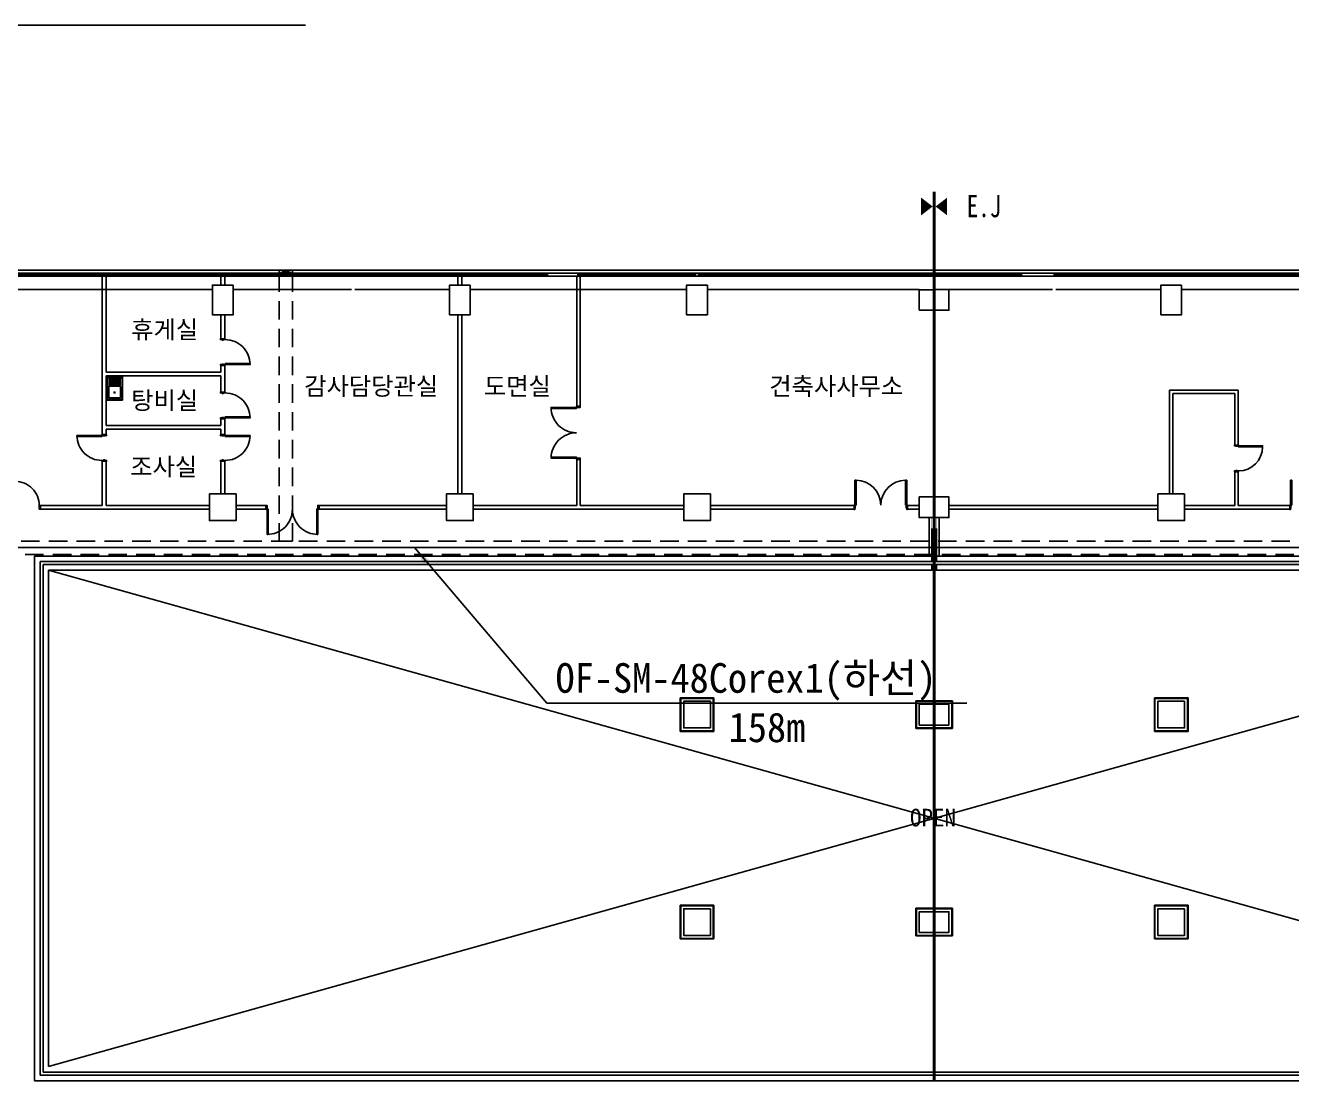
# Model space of a CAD drawing. Header units: millimetres. Extents: x -90599 to 108401, y -635096 to -480023.
# Drawn here: x 26234 to 68959, y -574206 to -538583 of the extents above; entities that cross this region are included whole.
import ezdxf
from ezdxf.enums import TextEntityAlignment as Align

# ---------------------------------------------------------------- set-up
doc = ezdxf.new("R2010")
doc.units = ezdxf.units.MM
doc.linetypes.add('HIDDEN2', pattern=[0.1875, 0.125, -0.0625])
for name, color, linetype in [('TT-BASE', 253, 'Continuous'), ('TT-CABL', 4, 'Continuous'), ('TT-LEAL', 1, 'Continuous'), ('TT-LEAT', 3, 'Continuous'), ('TT-TRAY', 4, 'Continuous'), ('TZ-LEAL', 1, 'Continuous')]:
    doc.layers.add(name, color=color, linetype=linetype)
doc.styles.get("Standard").update_dxf_attribs({"font": 'GulimChe.ttf'})
doc.linetypes.add('BATTINB', pattern='A,0,-0.0025,[134,GulimChe.ttf,S=0.0025,R=0,X=-0.0025,Y=0.01],-0.005,[134,GulimChe.ttf,S=0.0025,R=180,X=0.0025,Y=0.01],-0.0025', length=0.01)
doc.dimstyles.new('D250', dxfattribs={"dimscale": 250, "dimtxt": 3, "dimasz": 2.5, "dimexe": 0.5, "dimexo": 0.5, "dimgap": 0.5, "dimtad": 1, "dimdec": 0, "dimzin": 1, "dimdsep": 46, "dimlunit": 6, "dimtxsty": 'Standard', "dimcen": 1, "dimclrd": 1, "dimclre": 1, "dimclrt": 3, "dimadec": 0, "dimazin": 0, "dimtfac": 1, "dimtdec": 0, "dimtix": 1, "dimtmove": 2, "dimatfit": 3, "dimfxl": 0, "dimtvp": 2, "dimlwd": -1, "dimlwe": -1, "dimarcsym": 0})

msp = doc.modelspace()

# ---------------------------------------------------------------- linework, layer by layer
at = {"layer": 'TT-BASE'}
for p, q in [((3600, -546851), (97921, -546851)), ((56886, -546951), (56886, -546851)), ((56906, -546951), (56906, -546851)), ((3600, -546951), (97871, -546951)), ((3600, -547051), (97871, -547051)), ((25921, -547001), (26871, -547001)), ((26921, -547001), (27871, -547001)), ((27921, -547001), (28871, -547001)), ((28826, -552429), (28826, -547051)), ((28921, -547001), (29871, -547001)), ((28966, -550288), (28966, -547051)), ((29921, -547001), (30871, -547001)), ((30921, -547001), (31871, -547001)), ((31921, -547001), (32871, -547001)), ((32826, -547351), (32826, -547051)), ((32921, -547001), (33871, -547001)), ((32966, -547351), (32966, -547051)), ((33921, -547001), (34871, -547001)), ((34921, -547001), (35871, -547001)), ((35921, -547001), (36871, -547001)), ((36921, -547001), (37871, -547001)), ((37921, -547001), (38871, -547001)), ((38921, -547001), (39871, -547001)), ((39921, -547001), (40871, -547001)), ((40826, -547351), (40826, -547051)), ((40921, -547001), (41871, -547001)), ((40966, -547351), (40966, -547051)), ((41921, -547001), (42871, -547001)), ((42921, -547001), (43871, -547001)), ((44839, -551436), (44839, -547051)), ((44921, -547001), (46871, -547001)), ((44954, -551436), (44954, -547051)), ((46921, -547001), (47871, -547001)), ((47921, -547001), (48871, -547001)), ((48921, -547001), (49871, -547001)), ((49921, -547001), (50871, -547001)), ((50921, -547001), (51871, -547001)), ((51921, -547001), (52871, -547001)), ((52921, -547001), (53871, -547001)), ((53921, -547001), (54871, -547001)), ((54921, -547001), (55871, -547001)), ((55921, -547001), (56871, -547001)), ((56886, -547506), (56886, -547051)), ((56906, -547501), (56906, -547051)), ((56921, -547001), (57871, -547001)), ((57921, -547001), (58871, -547001)), ((58921, -547001), (59871, -547001)), ((60921, -547001), (61871, -547001)), ((61921, -547001), (62871, -547001)), ((62921, -547001), (63871, -547001)), ((63921, -547001), (64871, -547001)), ((64921, -547001), (65871, -547001)), ((65921, -547001), (66871, -547001)), ((66921, -547001), (67871, -547001)), ((67921, -547001), (68871, -547001)), ((68921, -547001), (69871, -547001)), ((25246, -547501), (32546, -547501)), ((33246, -547501), (37239, -547501)), ((37354, -547501), (40546, -547501)), ((41246, -547501), (48546, -547501)), ((49246, -547501), (56396, -547501)), ((57396, -547501), (60889, -547501)), ((61004, -547501), (64546, -547501)), ((65246, -547501), (72546, -547501)), ((32826, -549193), (32826, -548351)), ((32966, -549193), (32966, -548351)), ((40826, -554401), (40826, -548351)), ((40966, -554401), (40966, -548351)), ((56871, -554501), (56871, -548196)), ((56921, -554501), (56921, -548201)), ((32826, -550288), (28966, -550288)), ((32826, -550288), (32826, -550033)), ((32966, -550963), (32966, -550033)), ((32826, -550413), (28966, -550413)), ((28966, -552088), (28966, -550413)), ((29516, -550432), (28966, -550432)), ((28966, -550432), (28966, -551232)), ((28986, -550432), (28986, -551232)), ((29006, -550502), (29006, -551162)), ((29446, -550452), (29056, -550452)), ((29071, -550746), (29071, -550482)), ((29086, -550746), (29086, -550482)), ((29101, -550746), (29101, -550482)), ((29116, -550746), (29116, -550482)), ((29131, -550746), (29131, -550482)), ((29146, -550745), (29146, -550482)), ((29161, -550744), (29161, -550482)), ((29176, -550744), (29176, -550482)), ((29191, -550744), (29191, -550482)), ((29206, -550744), (29206, -550482)), ((29221, -550744), (29221, -550482)), ((29236, -550744), (29236, -550482)), ((29251, -550744), (29251, -550482)), ((29266, -550744), (29266, -550482)), ((29281, -550744), (29281, -550482)), ((29296, -550744), (29296, -550482)), ((29311, -550744), (29311, -550482)), ((29326, -550744), (29326, -550482)), ((29341, -550744), (29341, -550482)), ((29356, -550745), (29356, -550482)), ((29371, -550746), (29371, -550482)), ((29386, -550746), (29386, -550482)), ((29401, -550746), (29401, -550482)), ((29416, -550746), (29416, -550482)), ((29431, -550746), (29431, -550482)), ((29496, -551162), (29496, -550502)), ((29516, -551232), (29516, -550432)), ((32826, -550963), (32826, -550413)), ((29056, -550793), (29056, -551134)), ((29084, -550764), (29418, -550764)), ((29275, -550976), (29213, -550976)), ((29244, -551006), (29244, -550944)), ((29446, -551134), (29446, -550793)), ((64839, -554401), (64839, -550893)), ((64839, -550893), (67154, -550893)), ((64954, -554401), (64954, -551008)), ((64954, -551008), (67039, -551008)), ((67039, -552751), (67039, -551008)), ((67154, -552751), (67154, -550893)), ((28966, -551232), (29516, -551232)), ((28966, -551232), (29516, -551232)), ((29056, -551212), (29446, -551212)), ((29084, -551162), (29418, -551162)), ((29084, -551162), (29418, -551162)), ((32826, -552088), (32826, -551863)), ((32966, -552399), (32966, -551863)), ((32826, -552088), (28966, -552088)), ((32826, -552213), (28966, -552213)), ((28966, -552429), (28966, -552213)), ((32826, -552399), (32826, -552213)), ((67039, -552751), (67154, -552751)), ((28826, -554788), (28826, -553269)), ((28966, -554788), (28966, -553269)), ((44839, -554788), (44839, -553236)), ((44954, -554788), (44954, -553236)), ((32826, -554401), (32826, -553299)), ((32966, -554401), (32966, -553299)), ((67039, -554788), (67039, -553651)), ((67039, -553651), (67154, -553651)), ((67154, -554788), (67154, -553651)), ((26746, -554788), (28826, -554788)), ((26746, -554913), (32446, -554913)), ((28966, -554788), (32446, -554788)), ((33346, -554788), (34346, -554788)), ((33346, -554913), (34346, -554913)), ((36146, -554788), (40446, -554788)), ((36146, -554913), (40446, -554913)), ((41346, -554788), (44839, -554788)), ((41346, -554913), (48446, -554913)), ((44954, -554788), (48446, -554788)), ((49346, -554788), (54196, -554788)), ((49346, -554913), (54196, -554913)), ((54196, -554788), (54196, -554913)), ((55996, -554788), (55996, -554913)), ((55996, -554788), (56396, -554788)), ((55996, -554913), (56396, -554913)), ((57396, -554788), (64446, -554788)), ((57396, -554913), (64446, -554913)), ((65346, -554788), (67039, -554788)), ((65346, -554913), (68896, -554913)), ((67154, -554788), (68896, -554788)), ((68896, -554788), (68896, -554913)), ((56731, -556496), (56731, -555201)), ((57061, -556496), (57061, -555201)), ((26541, -556496), (87251, -556496)), ((26541, -574206), (26541, -556496)), ((26731, -556686), (56871, -556686)), ((26731, -574016), (26731, -556686)), ((56821, -556686), (56821, -556496)), ((56871, -556786), (56871, -556686)), ((56921, -556686), (87061, -556686)), ((56921, -556786), (56921, -556686)), ((56971, -556686), (56971, -556496)), ((26831, -556786), (56871, -556786)), ((26831, -573916), (26831, -556786)), ((27021, -556976), (86771, -556976)), ((27021, -573726), (27021, -556976)), ((56821, -556976), (56821, -556786)), ((56921, -556786), (86961, -556786)), ((56971, -556976), (56971, -556786)), ((48326, -562421), (48326, -561281)), ((48326, -561281), (49466, -561281)), ((48346, -561301), (48346, -562401)), ((48346, -561301), (49446, -561301)), ((49446, -561301), (49446, -562401)), ((49466, -562421), (49466, -561281)), ((56276, -562321), (56276, -561381)), ((56276, -561381), (56886, -561381)), ((56296, -561401), (56296, -562301)), ((56296, -561401), (56866, -561401)), ((56866, -561431), (56866, -561401)), ((56886, -561431), (56886, -561381)), ((56906, -561381), (57516, -561381)), ((56906, -561431), (56906, -561381)), ((56926, -561401), (57496, -561401)), ((56926, -561431), (56926, -561401)), ((57496, -561401), (57496, -562301)), ((57516, -562321), (57516, -561381)), ((64326, -561281), (65466, -561281)), ((64326, -562421), (64326, -561281)), ((64346, -561301), (65446, -561301)), ((64346, -561301), (64346, -562401)), ((65446, -561301), (65446, -562401)), ((65466, -562421), (65466, -561281)), ((56866, -561431), (56886, -561431)), ((56886, -561431), (56926, -561431)), ((48326, -562421), (49466, -562421)), ((48346, -562401), (49446, -562401)), ((56276, -562321), (56886, -562321)), ((56296, -562301), (56866, -562301)), ((56866, -562271), (56866, -562301)), ((56866, -562271), (56886, -562271)), ((56886, -562271), (56886, -562321)), ((56886, -562271), (56926, -562271)), ((56906, -562271), (56906, -562321)), ((56906, -562321), (57516, -562321)), ((56926, -562271), (56926, -562301)), ((56926, -562301), (57496, -562301)), ((64326, -562421), (65466, -562421)), ((64346, -562401), (65446, -562401)), ((48326, -569421), (48326, -568281)), ((48326, -568281), (49466, -568281)), ((48346, -568301), (48346, -569401)), ((48346, -568301), (49446, -568301)), ((49446, -568301), (49446, -569401)), ((49466, -569421), (49466, -568281)), ((56276, -569321), (56276, -568381)), ((56276, -568381), (56886, -568381)), ((56296, -568401), (56296, -569301)), ((56296, -568401), (56866, -568401)), ((56866, -568431), (56866, -568401)), ((56866, -568431), (56926, -568431)), ((56886, -568431), (56886, -568381)), ((56906, -568381), (57516, -568381)), ((56906, -568431), (56906, -568381)), ((56926, -568401), (57496, -568401)), ((56926, -568431), (56926, -568401)), ((57496, -568401), (57496, -569301)), ((57516, -569321), (57516, -568381)), ((64326, -568281), (65466, -568281)), ((64326, -569421), (64326, -568281)), ((64346, -568301), (65446, -568301)), ((64346, -568301), (64346, -569401)), ((65446, -568301), (65446, -569401)), ((65466, -569421), (65466, -568281)), ((48326, -569421), (49466, -569421)), ((48346, -569401), (49446, -569401)), ((56276, -569321), (56886, -569321)), ((56296, -569301), (56866, -569301)), ((56866, -569271), (56926, -569271)), ((56866, -569271), (56866, -569301)), ((56886, -569271), (56886, -569321)), ((56906, -569271), (56906, -569321)), ((56906, -569321), (57516, -569321)), ((56926, -569271), (56926, -569301)), ((56926, -569301), (57496, -569301)), ((64326, -569421), (65466, -569421)), ((64346, -569401), (65446, -569401)), ((26541, -574206), (87251, -574206)), ((26731, -574016), (56871, -574016)), ((26831, -573916), (56871, -573916)), ((56921, -573916), (86961, -573916)), ((56921, -574016), (87061, -574016))]:
    msp.add_line(p, q, dxfattribs=at)
at = {"layer": 'TT-BASE', "linetype": 'HIDDEN2'}
for p, q in [((56821, -556496), (56821, -555201)), ((56971, -556496), (56971, -555201))]:
    msp.add_line(p, q, dxfattribs=at)
at = {"layer": 'TT-BASE', "linetype": 'Continuous'}
for p, q in [((27021, -556976), (86771, -573726)), ((86771, -556976), (27021, -573726))]:
    msp.add_line(p, q, dxfattribs=at)
at = {"layer": 'TT-BASE', "linetype": 'HIDDEN2', "const_width": 100, "flags": 128}
msp.add_lwpolyline([(56896, -544195), (56896, -574206)], dxfattribs=at)
at = {"layer": 'TT-BASE', "linetype": 'Continuous'}
for points in [[(56846, -544698, 0, 599, 0), (56458, -544698, 599, 599, 0)], [(56946, -544698, 0, 599, 0), (57334, -544698, 599, 599, 0)]]:
    msp.add_lwpolyline(points, format="xyseb", dxfattribs=at)
at = {"layer": 'TT-BASE'}
for points in [[(26871, -547051), (26921, -547051), (26921, -546951), (26871, -546951)], [(26871, -547051), (26921, -547051), (26921, -546951), (26871, -546951)], [(27871, -547051), (27921, -547051), (27921, -546951), (27871, -546951)], [(28871, -547051), (28921, -547051), (28921, -546951), (28871, -546951)], [(29871, -547051), (29921, -547051), (29921, -546951), (29871, -546951)], [(30871, -547051), (30921, -547051), (30921, -546951), (30871, -546951)], [(31871, -547051), (31921, -547051), (31921, -546951), (31871, -546951)], [(32871, -547051), (32921, -547051), (32921, -546951), (32871, -546951)], [(33871, -547051), (33921, -547051), (33921, -546951), (33871, -546951)], [(34871, -547051), (34921, -547051), (34921, -546951), (34871, -546951)], [(35871, -547051), (35921, -547051), (35921, -546951), (35871, -546951)], [(36871, -547051), (36921, -547051), (36921, -546951), (36871, -546951)], [(37871, -547051), (37921, -547051), (37921, -546951), (37871, -546951)], [(38871, -547051), (38921, -547051), (38921, -546951), (38871, -546951)], [(39871, -547051), (39921, -547051), (39921, -546951), (39871, -546951)], [(40871, -547051), (40921, -547051), (40921, -546951), (40871, -546951)], [(41871, -547051), (41921, -547051), (41921, -546951), (41871, -546951)], [(42871, -547051), (42921, -547051), (42921, -546951), (42871, -546951)], [(44871, -547051), (44921, -547051), (44921, -546951), (44871, -546951)], [(44871, -547051), (44921, -547051), (44921, -546951), (44871, -546951)], [(44871, -547051), (44921, -547051), (44921, -546951), (44871, -546951)], [(44871, -547051), (44921, -547051), (44921, -546951), (44871, -546951)], [(46871, -547051), (46921, -547051), (46921, -546951), (46871, -546951)], [(47871, -547051), (47921, -547051), (47921, -546951), (47871, -546951)], [(49871, -547051), (49921, -547051), (49921, -546951), (49871, -546951)], [(50871, -547051), (50921, -547051), (50921, -546951), (50871, -546951)], [(51871, -547051), (51921, -547051), (51921, -546951), (51871, -546951)], [(52871, -547051), (52921, -547051), (52921, -546951), (52871, -546951)], [(53871, -547051), (53921, -547051), (53921, -546951), (53871, -546951)], [(54871, -547051), (54921, -547051), (54921, -546951), (54871, -546951)], [(55871, -547051), (55921, -547051), (55921, -546951), (55871, -546951)], [(56871, -547051), (56921, -547051), (56921, -546951), (56871, -546951)], [(57871, -547051), (57921, -547051), (57921, -546951), (57871, -546951)], [(58871, -547051), (58921, -547051), (58921, -546951), (58871, -546951)], [(61871, -547051), (61921, -547051), (61921, -546951), (61871, -546951)], [(62871, -547051), (62921, -547051), (62921, -546951), (62871, -546951)], [(63871, -547051), (63921, -547051), (63921, -546951), (63871, -546951)], [(64871, -547051), (64921, -547051), (64921, -546951), (64871, -546951)], [(65871, -547051), (65921, -547051), (65921, -546951), (65871, -546951)], [(66871, -547051), (66921, -547051), (66921, -546951), (66871, -546951)], [(67871, -547051), (67921, -547051), (67921, -546951), (67871, -546951)], [(68871, -547051), (68921, -547051), (68921, -546951), (68871, -546951)], [(33246, -547351), (32546, -547351), (32546, -548351), (33246, -548351)], [(41246, -547351), (40546, -547351), (40546, -548351), (41246, -548351)], [(49246, -547351), (48546, -547351), (48546, -548351), (49246, -548351)], [(56886, -547506), (56396, -547506), (56396, -548196), (56886, -548196)], [(56906, -547501), (57396, -547501), (57396, -548201), (56906, -548201)], [(65246, -547351), (64546, -547351), (64546, -548351), (65246, -548351)], [(44829, -551436), (44829, -551481), (44954, -551481), (44954, -551436)], [(44829, -553236), (44829, -553191), (44954, -553191), (44954, -553236)], [(33346, -554401), (32446, -554401), (32446, -555301), (33346, -555301)], [(41346, -554401), (40446, -554401), (40446, -555301), (41346, -555301)], [(49346, -554401), (48446, -554401), (48446, -555301), (49346, -555301)], [(56886, -554501), (56396, -554501), (56396, -555201), (56886, -555201)], [(56906, -554501), (57396, -554501), (57396, -555201), (56906, -555201)], [(65346, -554401), (64446, -554401), (64446, -555301), (65346, -555301)], [(26746, -554788), (26701, -554788), (26701, -554913), (26746, -554913)], [(34346, -554913), (34391, -554913), (34391, -554788), (34346, -554788)], [(36146, -554913), (36101, -554913), (36101, -554788), (36146, -554788)], [(49346, -561401), (48446, -561401), (48446, -562301), (49346, -562301)], [(65346, -561401), (64446, -561401), (64446, -562301), (65346, -562301)], [(56886, -561501), (56396, -561501), (56396, -562201), (56886, -562201)], [(56906, -561501), (57396, -561501), (57396, -562201), (56906, -562201)], [(49346, -568401), (48446, -568401), (48446, -569301), (49346, -569301)], [(56886, -568501), (56396, -568501), (56396, -569201), (56886, -569201)], [(56906, -568501), (57396, -568501), (57396, -569201), (56906, -569201)], [(65346, -568401), (64446, -568401), (64446, -569301), (65346, -569301)]]:
    msp.add_lwpolyline(points, close=True, dxfattribs=at)
at = {"layer": 'TT-BASE', "flags": 128}
for points in [[(32976, -549163), (32976, -549193), (32919, -549193), (32919, -549208), (32874, -549208), (32874, -549193), (32816, -549193), (32816, -549163)], [(32976, -550063), (32976, -550033), (32919, -550033), (32919, -550018), (32874, -550018), (32874, -550033), (32816, -550033), (32816, -550063)], [(32976, -550963), (32976, -550993), (32919, -550993), (32919, -551008), (32874, -551008), (32874, -550993), (32816, -550993), (32816, -550963)], [(32976, -551863), (32976, -551833), (32919, -551833), (32919, -551818), (32874, -551818), (32874, -551833), (32816, -551833), (32816, -551863)], [(28816, -552399), (28816, -552429), (28874, -552429), (28874, -552444), (28919, -552444), (28919, -552429), (28976, -552429), (28976, -552399)], [(32976, -552399), (32976, -552429), (32919, -552429), (32919, -552444), (32874, -552444), (32874, -552429), (32816, -552429), (32816, -552399)], [(28816, -553299), (28816, -553269), (28874, -553269), (28874, -553254), (28919, -553254), (28919, -553269), (28976, -553269), (28976, -553299)], [(32976, -553299), (32976, -553269), (32919, -553269), (32919, -553254), (32874, -553254), (32874, -553269), (32816, -553269), (32816, -553299)]]:
    msp.add_lwpolyline(points, close=True, dxfattribs=at)
for points in [[(32976, -550033), (33816, -550033, 0.414214), (32976, -549193)], [(32976, -551833), (33816, -551833, 0.414214), (32976, -550993)], [(28816, -552429), (27976, -552429, 0.414214), (28816, -553269)], [(32976, -552429), (33816, -552429, -0.414214), (32976, -553269)]]:
    msp.add_lwpolyline(points, format="xyb", dxfattribs=at)
for points in [[(32976, -550033), (32976, -549998), (33816, -549998), (33816, -550033)], [(32976, -551833), (32976, -551798), (33816, -551798), (33816, -551833)], [(28816, -552429), (28816, -552464), (27976, -552464), (27976, -552429)], [(32976, -552429), (32976, -552464), (33816, -552464), (33816, -552429)]]:
    msp.add_lwpolyline(points, dxfattribs=at)
at = {"layer": 'TT-BASE'}
for points in [[(44829, -551481), (44829, -551516), (43974, -551516), (43974, -551481)], [(44829, -553191), (44829, -553156), (43974, -553156), (43974, -553191)], [(34391, -554913), (34426, -554913), (34426, -555768), (34391, -555768)], [(36101, -554913), (36066, -554913), (36066, -555768), (36101, -555768)]]:
    msp.add_lwpolyline(points, dxfattribs=at)
for points in [[(44829, -551481), (43974, -551481, 0.414214), (44829, -552336, 0.414214)], [(44829, -553191), (43974, -553191, -0.414214), (44829, -552336, -0.414214)], [(25891, -554788), (25891, -553978, -0.414214), (26701, -554788, -0.414214)], [(34391, -554913), (34391, -555768, 0.414214), (35246, -554913, 0.414214)], [(36101, -554913), (36101, -555768, -0.414214), (35246, -554913, -0.414214)]]:
    msp.add_lwpolyline(points, format="xyb", dxfattribs=at)
at = {"layer": 'TT-BASE', "linetype": 'Continuous'}
for points in [[(67154, -552751), (67166, -552751), (67166, -552776), (67123, -552776), (67123, -552791), (67070, -552791), (67070, -552776), (67027, -552776), (67027, -552751), (67039, -552751)], [(67154, -553651), (67166, -553651), (67166, -553626), (67123, -553626), (67123, -553611), (67070, -553611), (67070, -553626), (67027, -553626), (67027, -553651), (67039, -553651)], [(54196, -554913), (54196, -554925), (54221, -554925), (54221, -554882), (54236, -554882), (54236, -554819), (54221, -554819), (54221, -554776), (54196, -554776), (54196, -554788)], [(55996, -554913), (55996, -554925), (55971, -554925), (55971, -554882), (55956, -554882), (55956, -554819), (55971, -554819), (55971, -554776), (55996, -554776), (55996, -554788)], [(68896, -554913), (68896, -554925), (68921, -554925), (68921, -554882), (68936, -554882), (68936, -554819), (68921, -554819), (68921, -554776), (68896, -554776), (68896, -554788)]]:
    msp.add_lwpolyline(points, dxfattribs=at)
for points in [[(67166, -552776), (67976, -552776), (67976, -552816), (67166, -552816)], [(54221, -554776), (54221, -553941), (54261, -553941), (54261, -554776)], [(55971, -554776), (55971, -553941), (55931, -553941), (55931, -554776)], [(68921, -554776), (68921, -553941), (68961, -553941), (68961, -554776)]]:
    msp.add_lwpolyline(points, close=True, dxfattribs=at)
at = {"layer": 'TT-BASE'}
msp.add_circle((29244, -550975), 15, dxfattribs=at)
for centre, radius, start, end in [((29056, -550502), 50, 90, 180), ((29446, -550502), 50, 0, 90), ((29084, -550793), 28.5, 90, 180), ((29084, -551134), 28.5, 180, 270), ((29084, -551134), 28.5, 180, 270), ((29418, -550793), 28.5, 0, 90), ((29418, -551134), 28.5, 270, 0), ((29418, -551134), 28.5, 270, 0), ((29056, -551162), 50, 180, 270), ((29446, -551162), 50, 270, 0), ((67166, -552816), 810, 270, 0), ((54261, -554776), 835, 0, 90), ((55931, -554776), 835, 90, 180)]:
    msp.add_arc(centre, radius, start, end, dxfattribs=at)
at = {"layer": 'TT-CABL', "ltscale": 0.6, "flags": 128}
msp.add_lwpolyline([(94034, -556214), (10289, -556214, 0.414214), (9789, -556714), (9789, -563818, -0.414214), (9059, -564548), (6403, -564548, -0.421719), (5645, -563827, -0.421719)], format="xyb", dxfattribs=at)
at = {"layer": 'TT-TRAY', "linetype": 'HIDDEN2', "ltscale": 5000}
for p, q in [((34796, -546851), (35246, -546951)), ((34796, -546951), (35246, -546851)), ((34796, -546951), (34796, -555991)), ((35246, -546951), (35246, -555991)), ((-67660, -555991), (94034, -555991)), ((35246, -555991), (34796, -555991)), ((10286, -556441), (94034, -556441))]:
    msp.add_line(p, q, dxfattribs=at)
msp.add_lwpolyline([(35246, -546851), (34796, -546851), (34796, -546951), (35246, -546951)], close=True, dxfattribs=at)

# ---------------------------------------------------------------- texts
at = {"layer": 'TT-BASE', "width": 0.8}
msp.add_text('E.J', height=750, dxfattribs=at).set_placement((57996, -545060))
at = {"layer": 'TT-BASE'}
for s, p in [('휴게실', (29806, -549154)), ('감사담당관실', (35645, -551064)), ('도면실', (41707, -551065)), ('건축사사무소', (51333, -551065)), ('탕비실', (29806, -551542)), ('조사실', (29772, -553782)), ('OPEN', (56082, -565626))]:
    msp.add_text(s, height=600, dxfattribs=at).set_placement(p)
at = {"layer": 'TT-LEAT', "linetype": 'BATTINB'}
msp.add_text('OF-SM-48Corex1(하선)', height=1000, dxfattribs=at).set_placement((44122, -560612), align=Align.MIDDLE_LEFT)
msp.add_text('158m', height=1000, dxfattribs=at).set_placement((51256, -562278), align=Align.MIDDLE_CENTER)

# ---------------------------------------------------------------- leaders
at = {"layer": 'TT-LEAL'}
msp.add_leader([(39359, -556214), (43824, -561458), (57995, -561458)], dimstyle='D250', dxfattribs=at)
at = {"layer": 'TZ-LEAL', "annotation_type": 0, "has_hookline": 1, "hookline_direction": 0, "text_width": 22670}
msp.add_leader([(9948, -542946), (11542, -538583), (12890, -538583)], dimstyle='D250', dxfattribs=at)

doc.saveas('drawing.dxf')
